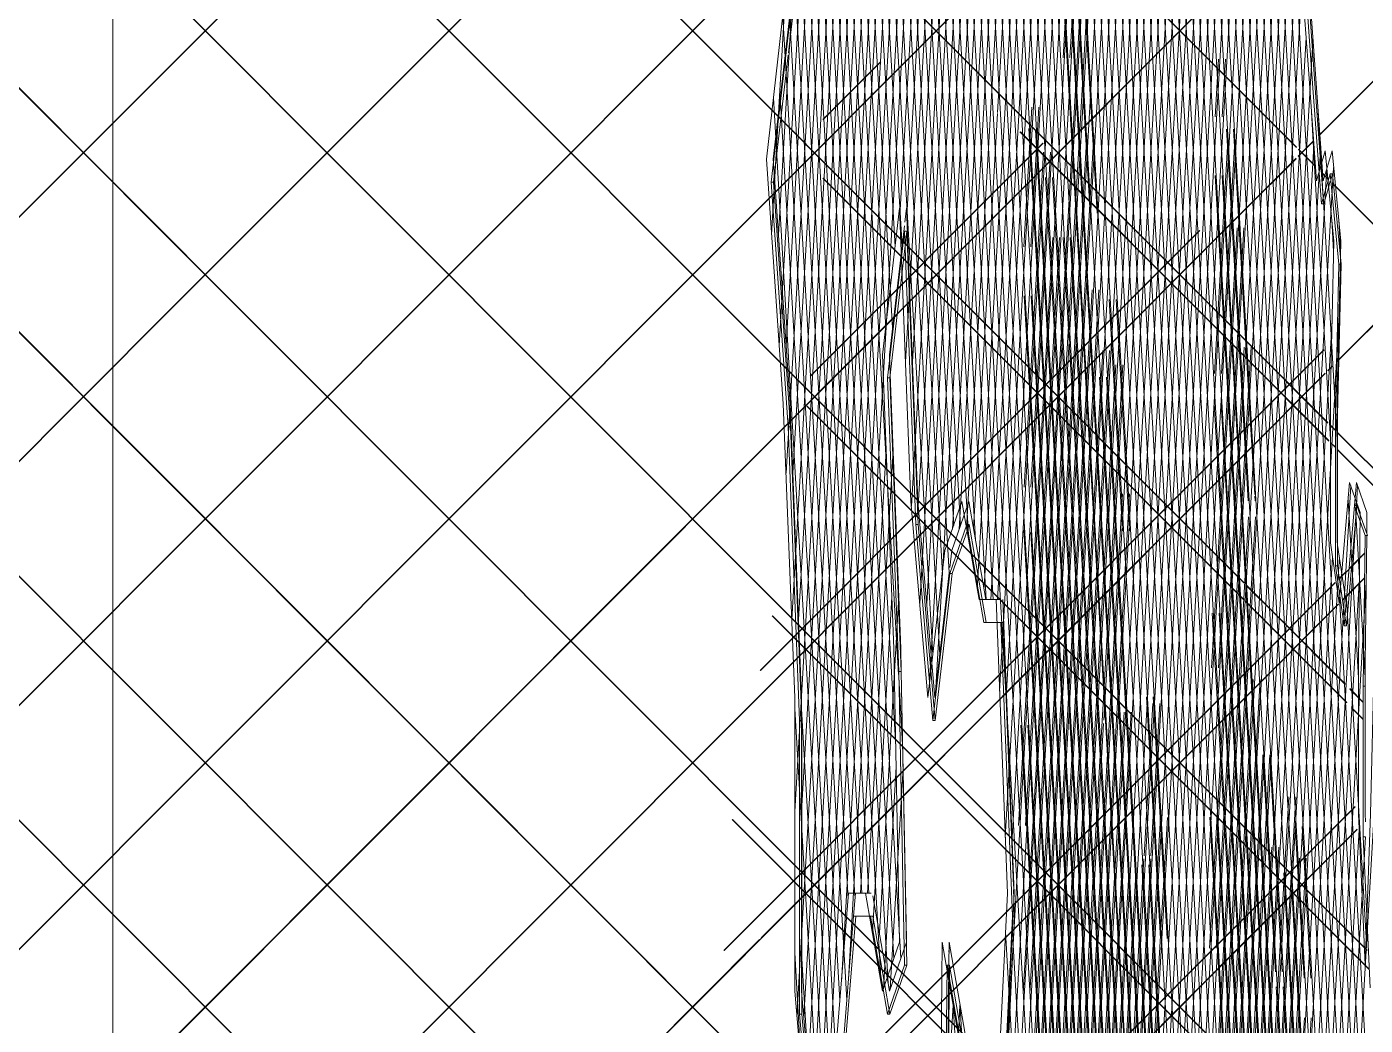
# Model space of a CAD drawing. Header units: millimetres. Extents: x -12186 to 152825, y -4386 to 9463.
# Drawn here: x 59021.7 to 59451.7, y 3471.9 to 3792.8 of the extents above; entities that cross this region are included whole.
import ezdxf

# ---------------------------------------------------------------- set-up
doc = ezdxf.new("R2010")
doc.units = ezdxf.units.MM
for name, color, linetype, lineweight in [('G-IMPT', 8, 'Continuous', 5), ('I-WALL', 2, 'Continuous', 9), ('L-PLNT', 71, 'Continuous', 5)]:
    doc.layers.add(name, color=color, linetype=linetype, lineweight=lineweight)

# ---------------------------------------------------------------- blocks, each defined once
blk = doc.blocks.new('SVA_Shades of Green Tree - Australian_Tree_based_on_Leopard_Tree_2901-V312-Section B-B')
at = {"layer": 'G-IMPT'}
for p, q in [((11892.36, 3776.79), (11917.87, 4217.26)), ((11894.57, 3776.79), (11920.08, 4217.26)), ((11829.19, 3722.32), (11804.81, 4143.44)), ((11831.41, 3722.32), (11807.45, 4136.05)), ((11831.27, 3764.88), (11809.85, 4134.69)), ((11830.48, 3659.89), (11803.59, 4124.18)), ((11833.48, 3764.88), (11812.81, 4121.95)), ((11849.27, 3689.28), (11824.86, 4110.89)), ((11791.48, 3486.78), (11827.26, 4104.59)), ((11851.49, 3689.28), (11827.44, 4104.59)), ((11841.34, 3747.92), (11820.96, 4099.69)), ((11835.81, 3764.88), (11816.62, 4096.26)), ((11843.55, 3747.92), (11823.46, 4094.88)), ((11808.02, 3732.16), (11828.82, 4091.37)), ((11673.97, 3780.61), (11367.11, 4087.99)), ((11674.1, 3780.61), (11367.24, 4087.99)), ((11810.24, 3732.16), (11830.75, 4086.33)), ((11838.03, 3764.88), (11819.26, 4088.87)), ((11902.98, 3781.46), (11885.18, 4088.84)), ((11905.19, 3781.46), (11887.39, 4088.84)), ((11809.84, 3685.11), (11831.93, 4066.51)), ((11852.53, 3711.44), (11832.06, 4064.99)), ((11812.05, 3685.11), (11833.93, 4062.88)), ((11811.7, 3638.77), (11834.65, 4035.14)), ((11813.91, 3638.77), (11836.66, 4031.52)), ((11636.52, 3739.7), (11349.04, 4027.67)), ((11636.65, 3739.7), (11349.17, 4027.67)), ((11900.81, 3740.55), (11884.13, 4028.51)), ((11903.02, 3740.55), (11886.34, 4028.51)), ((11814.42, 3607.41), (11838.18, 4017.63)), ((11858.96, 3678.78), (11839.34, 4017.63)), ((11817.4, 3580.4), (11842.29, 4010.17)), ((11826.89, 3784.48), (11839.97, 4010.23)), ((11861.18, 3678.78), (11841.98, 4010.23)), ((11819.62, 3580.4), (11844.29, 4006.54)), ((11854.75, 3711.44), (11837.73, 4005.2)), ((11809.11, 3253.11), (11075.7, 3987.75)), ((11809.24, 3253.11), (11075.83, 3987.75)), ((11832.63, 3764.88), (11845.01, 3978.8)), ((11834.84, 3764.88), (11847.02, 3975.18)), ((11918.52, 3770.94), (11717.26, 3972.55)), ((11918.65, 3770.94), (11717.38, 3972.55)), ((11917.87, 3759.65), (11905.49, 3973.39)), ((11922.91, 3755.36), (11935.11, 3966.01)), ((11925.13, 3755.36), (11937.32, 3966.01)), ((11939.21, 3704.79), (11924.44, 3959.85)), ((11941.43, 3704.79), (11926.69, 3959.24)), ((11852.31, 3712.59), (11866.31, 3954.34)), ((11854.52, 3712.59), (11868.52, 3954.34)), ((11887.41, 3253.11), (11193.42, 3948.26)), ((11887.54, 3253.11), (11193.55, 3948.26)), ((11837.17, 3764.88), (11847.9, 3950.17)), ((11915.36, 3253.95), (11875.1, 3949.1)), ((11917.57, 3253.95), (11877.32, 3949.1)), ((11839.41, 3765.28), (11849.82, 3945.13)), ((11870.14, 3721.07), (11857.25, 3943.59)), ((11872.36, 3721.07), (11859.47, 3943.59)), ((11906.28, 3253.95), (11866.27, 3944.79)), ((11908.49, 3253.95), (11868.48, 3944.79)), ((11806.11, 3493.43), (11780.06, 3943.32)), ((11908.48, 3310.43), (11283.01, 3936.95)), ((11908.61, 3310.43), (11283.14, 3936.95)), ((11916.58, 3311.28), (11880.3, 3937.79)), ((11918.8, 3311.28), (11882.51, 3937.79)), ((11824.06, 2911.2), (11883.35, 3934.85)), ((11773.25, 3602.31), (11792.03, 3926.58)), ((11773.65, 3649.36), (11789.69, 3926.41)), ((11774.22, 3540.58), (11796.59, 3926.89)), ((11774.94, 3474.62), (11801.14, 3927)), ((11775.47, 3602.31), (11794.25, 3926.73)), ((11776.43, 3540.58), (11798.81, 3927)), ((11777.15, 3474.62), (11803.35, 3927)), ((11777.67, 3443.26), (11805.68, 3927)), ((11781.1, 3424.09), (11810.22, 3927)), ((11783.31, 3424.09), (11812.44, 3927)), ((11789.22, 3485.91), (11814.76, 3927)), ((11803.46, 3696.02), (11790.12, 3926.44)), ((11805.68, 3696.02), (11792.33, 3926.6)), ((11806.49, 3722.16), (11794.64, 3926.76)), ((11818.63, 3591.01), (11799.17, 3927)), ((11809.64, 3784.48), (11801.39, 3927)), ((11821.66, 3617.14), (11803.71, 3927)), ((11823.86, 3617.43), (11805.93, 3927)), ((11825.31, 3632.53), (11808.26, 3927)), ((11827.52, 3632.53), (11810.47, 3927)), ((11828.27, 3659.89), (11812.8, 3927)), ((11840.97, 3752.04), (11851.3, 3930.57)), ((11920.08, 3759.65), (11910.39, 3927)), ((11769.27, 3690.41), (11782.91, 3925.94)), ((11771.43, 3649.36), (11787.47, 3926.26)), ((11771.48, 3690.41), (11785.13, 3926.1)), ((11808.33, 3493.43), (11783.28, 3925.97)), ((11806.72, 3561.44), (11785.6, 3926.13)), ((11807.59, 3584.64), (11787.8, 3926.28)), ((11869.83, 3779.95), (11878.25, 3925.33)), ((11872.05, 3779.95), (11880.47, 3925.33)), ((11837.21, 3059.77), (11886.94, 3918.57)), ((11839.43, 3059.77), (11889.16, 3918.57)), ((11868.86, 3135.75), (11914.16, 3917.98)), ((11185.67, 3234.79), (11866.87, 3917.14)), ((11185.67, 3234.92), (11866.75, 3917.14)), ((11528.46, 3735.14), (11702.28, 3909.26)), ((11528.59, 3735.14), (11702.41, 3909.26)), ((11918.52, 3692.51), (11702.27, 3909.13)), ((11918.65, 3692.51), (11702.4, 3909.13)), ((11894.54, 3735.99), (11904.62, 3910.1)), ((11896.75, 3735.99), (11906.84, 3910.1)), ((11917.87, 3681.22), (11904.62, 3909.97)), ((11920.08, 3681.22), (11906.83, 3909.97)), ((11938.62, 3674.73), (11925.13, 3907.84)), ((11886.57, 3363.06), (11917.87, 3903.55)), ((11802.04, 3485.37), (11778.12, 3898.43)), ((11804.25, 3485.37), (11780.33, 3898.43)), ((11843.18, 3752.04), (11851.59, 3897.32)), ((11871.08, 3135.75), (11915.27, 3898.86)), ((11910.82, 3253.95), (11873.52, 3898.03)), ((11850.71, 3214.4), (11890, 3892.84)), ((11873.51, 3569.93), (11892.21, 3892.84)), ((11391.05, 3362.21), (11918.52, 3890.57)), ((11391.18, 3362.21), (11918.65, 3890.57)), ((11843.72, 3721.24), (11853.29, 3886.36)), ((11845.94, 3721.24), (11855.48, 3886.04)), ((11855.82, 3694.77), (11866.02, 3870.92)), ((11858.03, 3694.77), (11868.23, 3870.92)), ((11901.73, 3253.95), (11866.05, 3870.13)), ((11922.91, 3676.93), (11934.01, 3868.66)), ((11925.13, 3676.93), (11936.23, 3868.66)), ((11903.95, 3253.95), (11868.69, 3862.88)), ((11888.78, 3363.06), (11917.71, 3862.61)), ((11826.28, 2911.2), (11880.91, 3854.6)), ((11842.15, 2988.13), (11892.36, 3855.22)), ((11844.36, 2988.13), (11894.57, 3855.22)), ((11867.28, 3692.03), (11857.7, 3857.45)), ((11869.5, 3692.03), (11860, 3856.08)), ((11913.03, 3253.95), (11878.18, 3855.74)), ((11795.82, 3514.38), (11776.3, 3851.38)), ((11798.03, 3514.38), (11778.51, 3851.38)), ((11918.52, 3614.09), (11694.81, 3838.17)), ((11918.65, 3614.09), (11694.94, 3838.17)), ((11917.87, 3602.8), (11904.19, 3839.02)), ((11920.08, 3602.8), (11906.4, 3839.02)), ((11922.91, 3750.99), (11917.87, 3838.08)), ((11925.13, 3750.99), (11920.08, 3838.08)), ((11917.87, 3746.69), (11922.91, 3833.78)), ((11920.08, 3746.69), (11925.13, 3833.78)), ((11779.88, 3443.26), (11802.37, 3831.57)), ((11808.71, 3722.16), (11802.37, 3831.64)), ((11846.48, 3690.44), (11854.54, 3829.66)), ((11864.42, 3662.99), (11854.67, 3831.31)), ((11866.64, 3662.99), (11856.99, 3829.55)), ((11933.36, 3648.89), (11922.91, 3829.42)), ((11935.58, 3648.89), (11925.13, 3829.42)), ((11859.33, 3676.95), (11867.93, 3825.53)), ((11861.54, 3676.95), (11870.15, 3825.53)), ((11891.11, 3363.06), (11917.87, 3825.12)), ((11893.32, 3363.06), (11920.08, 3825.12)), ((11923, 3600.12), (11936.03, 3825.1)), ((11573.8, 3702.13), (11693.07, 3821.6)), ((11573.93, 3702.13), (11693.2, 3821.6)), ((11791.38, 3512.55), (11773.45, 3822.25)), ((11793.54, 3513.54), (11775.74, 3820.88)), ((11848.7, 3690.44), (11856.29, 3821.52)), ((11897.17, 3702.97), (11904.09, 3822.44)), ((11899.38, 3702.97), (11906.3, 3822.44)), ((11925.22, 3600.12), (11938.12, 3822.95)), ((11869.14, 3732.85), (11864.21, 3817.93)), ((11871.36, 3732.85), (11866.43, 3817.93)), ((11469.34, 3362.21), (11918.52, 3812.14)), ((11469.47, 3362.21), (11918.65, 3812.14)), ((11599.06, 3698.79), (11490.9, 3807.14)), ((11599.19, 3698.79), (11491.03, 3807.14)), ((11860.46, 3782.82), (11861.91, 3808.01)), ((11862.67, 3782.82), (11864.13, 3808.01)), ((11898.63, 3699.64), (11892.36, 3807.98)), ((11900.85, 3699.64), (11894.57, 3807.98)), ((11766.79, 3726.05), (11771.28, 3803.55)), ((11906.11, 3016.06), (11860.58, 3802.25)), ((11908.32, 3016.06), (11862.8, 3802.25)), ((11770.57, 3797.46), (11765.11, 3750.28)), ((11772.79, 3797.46), (11767.32, 3750.28)), ((11769.01, 3726.05), (11773.26, 3799.47)), ((11847.58, 3482.09), (11865.9, 3798.48)), ((11849.8, 3482.09), (11868.12, 3798.48)), ((11788.73, 3479.88), (11770.42, 3796.11)), ((11790.94, 3480.03), (11772.71, 3794.75)), ((11929.25, 3629.51), (11938.51, 3789.38)), ((11940.54, 3786.18), (11940.72, 3789.38)), ((11942.59, 3757.82), (11973.69, 3788.98)), ((11942.6, 3757.7), (11973.7, 3788.85)), ((11931.46, 3629.51), (11940.54, 3786.18)), ((11918.52, 3535.66), (11673.97, 3780.61)), ((11918.65, 3535.66), (11674.1, 3780.61)), ((11783.24, 3763), (11801.74, 3781.53)), ((11783.37, 3763), (11801.87, 3781.53)), ((11820.84, 3591.01), (11809.65, 3784.29)), ((11816.64, 3607.41), (11826.85, 3783.81)), ((11917.87, 3524.37), (11902.98, 3781.46)), ((11920.08, 3524.37), (11905.19, 3781.46)), ((11909.32, 3763.84), (11910.39, 3782.38)), ((11911.53, 3763.84), (11912.6, 3782.38)), ((11844.62, 2952.49), (11892.36, 3776.79)), ((11846.84, 2952.49), (11894.57, 3776.79)), ((11862.55, 3654.2), (11869.83, 3779.95)), ((11864.77, 3654.2), (11872.05, 3779.95)), ((11786.08, 3447.21), (11767.39, 3769.98)), ((11769.68, 3768.61), (11769.6, 3769.98)), ((11788.29, 3447.36), (11769.68, 3768.61)), ((11935.46, 3753.97), (11918.52, 3770.94)), ((11935.47, 3754.1), (11918.65, 3770.94)), ((11828.86, 3699.83), (11832.63, 3764.88)), ((11829.45, 3631.68), (11837.17, 3764.88)), ((11831.07, 3699.83), (11834.84, 3764.88)), ((11867.7, 3135.75), (11831.27, 3764.88)), ((11831.67, 3631.68), (11839.38, 3764.88)), ((11845.83, 3551.7), (11833.48, 3764.88)), ((11872.24, 3135.75), (11835.81, 3764.88)), ((11874.46, 3135.75), (11838.03, 3764.88)), ((11847.86, 3722.1), (11850.45, 3766.95)), ((11850.07, 3722.1), (11852.67, 3766.95)), ((11942.01, 3734.84), (11940.24, 3765.41)), ((11944.05, 3737.96), (11942.46, 3765.41)), ((11918.52, 3687.04), (11846.6, 3759.07)), ((11918.65, 3687.04), (11846.73, 3759.07)), ((11889.36, 3069.95), (11849.4, 3760.11)), ((11891.58, 3069.95), (11851.64, 3759.65)), ((11917.87, 3675.75), (11912.99, 3759.92)), ((11920.08, 3675.75), (11915.21, 3759.92)), ((11922.91, 3672.56), (11917.87, 3759.65)), ((11925.13, 3672.56), (11920.08, 3759.65)), ((11779.21, 3680.54), (11853.95, 3755.4)), ((11779.34, 3680.54), (11854.07, 3755.4)), ((11849.78, 3441.62), (11868.1, 3758.01)), ((11851.99, 3441.62), (11870.32, 3758.01)), ((11909.08, 3681.38), (11913.42, 3756.24)), ((11911.3, 3681.38), (11915.63, 3756.24)), ((11917.87, 3668.26), (11922.91, 3755.36)), ((11920.08, 3668.26), (11925.13, 3755.36)), ((11935.98, 3751.21), (11940.82, 3756.05)), ((11935.98, 3751.07), (11940.82, 3755.93)), ((11943.24, 3754.53), (11943.06, 3751.33)), ((11765.11, 3750.28), (11770.57, 3671.65)), ((11767.32, 3750.28), (11767.41, 3749)), ((11832.86, 3612.08), (11840.97, 3752.04)), ((11835.11, 3612.69), (11843.18, 3752.04)), ((11847.93, 3644.89), (11854.16, 3752.54)), ((11850.14, 3644.89), (11856.37, 3752.54)), ((11918.52, 3733.71), (11935.32, 3750.55)), ((11918.65, 3733.71), (11935.32, 3750.41)), ((11929.8, 3632.09), (11922.91, 3750.99)), ((11932.01, 3632.09), (11925.13, 3750.99)), ((11941.22, 3748.33), (11936.05, 3753.51)), ((11941.23, 3748.2), (11936.05, 3753.38)), ((11943.06, 3751.33), (11938.62, 3674.73)), ((11876.79, 3135.75), (11841.34, 3747.92)), ((11879, 3135.75), (11843.55, 3747.92)), ((11894.72, 3347.04), (11917.87, 3746.69)), ((11896.94, 3347.04), (11920.08, 3746.69)), ((11924.34, 3387.9), (11945.17, 3747.59)), ((11945.74, 3743.81), (11943.44, 3746.11)), ((11945.71, 3743.71), (11943.45, 3745.97)), ((11947.16, 3743.74), (11947.38, 3747.59)), ((11918.52, 3608.61), (11783.24, 3744.12)), ((11918.65, 3608.61), (11783.37, 3744.12)), ((11893.19, 3082.33), (11854.85, 3744.34)), ((11895.4, 3082.33), (11857.07, 3744.34)), ((11917.87, 3597.32), (11909.32, 3744.96)), ((11920.04, 3598.12), (11911.53, 3744.96)), ((11926.55, 3387.9), (11947.16, 3743.74)), ((11977.33, 3712.16), (11947.31, 3742.24)), ((11977.33, 3712.03), (11947.32, 3742.09)), ((11918.52, 3457.23), (11636.52, 3739.7)), ((11918.65, 3457.23), (11636.65, 3739.7)), ((11917.87, 3445.94), (11900.81, 3740.55)), ((11920.08, 3445.94), (11903.02, 3740.55)), ((11944.23, 3734.84), (11944.05, 3737.96)), ((11232.82, 3438.88), (11528.59, 3735.14)), ((11232.82, 3439), (11528.46, 3735.14)), ((11531.65, 3346.19), (11918.52, 3733.71)), ((11531.78, 3346.19), (11918.65, 3733.71)), ((11802.46, 3687.37), (11807.93, 3734.55)), ((11807.93, 3734.55), (11811.57, 3640.19)), ((11859.78, 3135.75), (11894.54, 3735.99)), ((11861.99, 3135.75), (11896.75, 3735.99)), ((11946.34, 3660.18), (11942.01, 3734.84)), ((11948.55, 3660.18), (11944.23, 3734.84)), ((11947.38, 3720.56), (11946.78, 3730.87)), ((11949.6, 3720.56), (11949, 3730.87)), ((11763.08, 3585.95), (11904.27, 3727.38)), ((11763.21, 3585.95), (11904.4, 3727.38)), ((11846.17, 3536.16), (11857.11, 3725.13)), ((11848.39, 3536.16), (11859.33, 3725.13)), ((11903.02, 2990.97), (11860.51, 3725.13)), ((11905.24, 2990.97), (11862.72, 3725.13)), ((11908.15, 3586.79), (11916.34, 3728.22)), ((11910.36, 3586.79), (11918.55, 3728.22)), ((11835.77, 3608.74), (11829.19, 3722.32)), ((11837.98, 3608.74), (11831.41, 3722.32)), ((11837.21, 3608.74), (11843.72, 3721.24)), ((11839.42, 3608.74), (11845.94, 3721.24)), ((11890.87, 3363.06), (11870.14, 3721.07)), ((11893.09, 3363.06), (11872.36, 3721.07)), ((11948.55, 3675.45), (11949.56, 3718.91)), ((11841.86, 3532.23), (11852.31, 3712.59)), ((11844.08, 3532.23), (11854.52, 3712.59)), ((11880.43, 3229.7), (11852.53, 3711.44)), ((11882.64, 3229.7), (11854.75, 3711.44)), ((11949.08, 3685.9), (11977.28, 3714.15)), ((11949.08, 3685.77), (11977.29, 3714.02)), ((11842, 3228.78), (11869.76, 3708.28)), ((11844.21, 3228.78), (11871.98, 3708.28)), ((11887.18, 3029.2), (11847.97, 3706.3)), ((11889.4, 3029.2), (11850.18, 3706.3)), ((11864.32, 3135.75), (11897.17, 3702.97)), ((11866.53, 3135.75), (11899.38, 3702.97)), ((11879.59, 3630.85), (11875.29, 3705.13)), ((11881.8, 3630.85), (11877.5, 3705.13)), ((11944.94, 3605.89), (11939.21, 3704.79)), ((11947.15, 3605.89), (11941.43, 3704.79)), ((11164.4, 3291.91), (11573.93, 3702.13)), ((11164.48, 3292.12), (11573.8, 3702.13)), ((11918.52, 3378.8), (11599.06, 3698.79)), ((11918.65, 3378.8), (11599.19, 3698.79)), ((11824.89, 3631.33), (11828.86, 3699.83)), ((11827.11, 3631.33), (11831.07, 3699.83)), ((11917.26, 3377.94), (11898.63, 3699.64)), ((11919.48, 3377.94), (11900.85, 3699.64)), ((11928.2, 3376.13), (11946.87, 3698.54)), ((11947.67, 3674.14), (11949.09, 3698.54)), ((11810.05, 2904.55), (11855.82, 3694.77)), ((11812.27, 2904.55), (11858.03, 3694.77)), ((11840.04, 3579.28), (11846.48, 3690.44)), ((11842.26, 3579.28), (11848.7, 3690.44)), ((11886.33, 3363.06), (11867.28, 3692.03)), ((11888.55, 3363.06), (11869.5, 3692.03)), ((11917.87, 3676.2), (11918.66, 3689.85)), ((11945.54, 3665.45), (11918.52, 3692.51)), ((11945.53, 3665.58), (11918.65, 3692.51)), ((11920.08, 3676.2), (11920.87, 3689.85)), ((11806.11, 3593.02), (11802.46, 3687.37)), ((11844.95, 3201.28), (11873.18, 3688.79)), ((11847.16, 3201.28), (11875.39, 3688.79)), ((11879.55, 3166.46), (11849.27, 3689.28)), ((11881.76, 3166.46), (11851.49, 3689.28)), ((11918.52, 3663.22), (11944.26, 3689.01)), ((11945.84, 3659.67), (11918.52, 3687.04)), ((11918.65, 3663.22), (11944.32, 3688.94)), ((11945.84, 3659.8), (11918.65, 3687.04)), ((11846.54, 3150.36), (11877.45, 3684.14)), ((11848.75, 3150.36), (11879.67, 3684.14)), ((11933.43, 3412.42), (11917.87, 3681.22)), ((11918.52, 3655.28), (11944.7, 3681.51)), ((11918.65, 3655.28), (11944.71, 3681.39)), ((11935.65, 3412.42), (11920.08, 3681.22)), ((11945.51, 3682.32), (11946.89, 3683.71)), ((11945.51, 3682.2), (11946.9, 3683.59)), ((11808.32, 3593.02), (11804.92, 3681.06)), ((11820.83, 3012.13), (11859.33, 3676.95)), ((11823.09, 3013), (11861.54, 3676.95)), ((11881.31, 3292.94), (11858.96, 3678.78)), ((11883.52, 3292.94), (11861.18, 3678.78)), ((11917.39, 2899.72), (11872.19, 3680.25)), ((11919.6, 2899.72), (11874.4, 3680.25)), ((11917.87, 3589.83), (11922.91, 3676.93)), ((11920.08, 3589.83), (11925.13, 3676.93)), ((11907.47, 3496.75), (11917.87, 3676.2)), ((11909.69, 3496.75), (11920.08, 3676.2)), ((11919.91, 3640.49), (11917.87, 3675.75)), ((11922.01, 3642.45), (11920.08, 3675.75)), ((11938.62, 3674.73), (11922.69, 3399.66)), ((11930.41, 3376.13), (11947.61, 3672.98)), ((11944.73, 3569.29), (11938.62, 3674.73)), ((11948.55, 3627.01), (11948.55, 3675.45)), ((11770.57, 3671.65), (11774.22, 3577.29)), ((11918.52, 3530.18), (11778.08, 3670.86)), ((11918.65, 3530.18), (11778.2, 3670.86)), ((11917.87, 3518.89), (11909.02, 3671.7)), ((11920.08, 3518.89), (11911.23, 3671.7)), ((11926.23, 3615.29), (11922.91, 3672.56)), ((11928.44, 3615.29), (11925.13, 3672.56)), ((11896.9, 3306.13), (11917.87, 3668.26)), ((11899.11, 3306.13), (11920.08, 3668.26)), ((11947.93, 3663.18), (11946.18, 3664.94)), ((11947.93, 3663.05), (11946.19, 3664.8)), ((11751.48, 3495.91), (11918.52, 3663.22)), ((11751.61, 3495.91), (11918.65, 3663.22)), ((11830.12, 3627.83), (11828.27, 3659.89)), ((11832.34, 3627.83), (11830.48, 3659.89)), ((11882.19, 3356.19), (11864.42, 3662.99)), ((11884.4, 3356.19), (11866.64, 3662.99)), ((11978.43, 3632.63), (11948.67, 3662.44)), ((11978.43, 3632.51), (11948.67, 3662.31)), ((11795.41, 3514.38), (11803.65, 3656.65)), ((11805.76, 3654.92), (11805.86, 3656.65)), ((11947.93, 3657.7), (11946.4, 3659.24)), ((11947.93, 3657.57), (11946.41, 3659.1)), ((11965.96, 3639.65), (11948.67, 3656.96)), ((11965.83, 3639.65), (11948.67, 3656.84)), ((11569.23, 3305.28), (11918.65, 3655.28)), ((11763.49, 3500), (11918.52, 3655.28)), ((11797.62, 3514.38), (11805.76, 3654.92)), ((11821.48, 2944.91), (11862.55, 3654.2)), ((11823.69, 2944.91), (11864.77, 3654.2)), ((11940.09, 3532.68), (11933.36, 3648.89)), ((11942.31, 3532.68), (11935.58, 3648.89)), ((11848.74, 3109.89), (11879.59, 3642.67)), ((11873.51, 3499.44), (11881.8, 3642.67)), ((11927.71, 3210.88), (11952.87, 3645.34)), ((11954.72, 3638.99), (11955.09, 3645.34)), ((11811.57, 3640.19), (11817.04, 3577.29)), ((11822.51, 3624.47), (11827.97, 3640.19)), ((11827.97, 3640.19), (11833.44, 3608.74)), ((11922.12, 3640.49), (11922.04, 3641.96)), ((11929.93, 3210.88), (11954.72, 3638.99)), ((11954.08, 3638.99), (11951.36, 3607.64)), ((11955.32, 3583.54), (11952.01, 3640.64)), ((11954.32, 3638.99), (11954.22, 3640.64)), ((11957.53, 3583.54), (11954.36, 3638.25)), ((11917.87, 3597.77), (11920.04, 3635.3)), ((11920.08, 3597.77), (11922.25, 3635.3)), ((11884.78, 2992.21), (11847.79, 3631.07)), ((11887, 2992.21), (11850.05, 3630.27)), ((11937.93, 3491.72), (11929.8, 3632.09)), ((11940.14, 3491.72), (11932.01, 3632.09)), ((11917.87, 3432.98), (11929.25, 3629.51)), ((11920.08, 3432.98), (11931.46, 3629.51)), ((11951.36, 3607.64), (11948.67, 3626.2)), ((11957.53, 3588.26), (11958.01, 3629.31)), ((11817.04, 3577.29), (11822.51, 3624.47)), ((11924.22, 3228.97), (11947, 3622.4)), ((11948.95, 3617.7), (11949.22, 3622.4)), ((11952.33, 3618.53), (11957.41, 3623.62)), ((11952.34, 3618.67), (11957.41, 3623.75)), ((11926.43, 3228.97), (11948.95, 3617.7)), ((11949.25, 3615.58), (11951.52, 3617.85)), ((11949.27, 3615.47), (11952.33, 3618.53)), ((11918.52, 3584.8), (11947.87, 3614.19)), ((11918.65, 3584.8), (11947.86, 3614.06)), ((11928.91, 3603.68), (11919.31, 3613.29)), ((11951.08, 3581.6), (11919.32, 3613.41)), ((11935.78, 3450.28), (11926.23, 3615.29)), ((11928.07, 3138.61), (11955.62, 3614.3)), ((11938, 3450.28), (11928.44, 3615.29)), ((11930.29, 3138.61), (11957.83, 3614.3)), ((11951.57, 3609.83), (11957.31, 3615.59)), ((11951.58, 3609.98), (11957.32, 3615.72)), ((11799.21, 3501.62), (11805.47, 3609.6)), ((11807.58, 3607.87), (11807.68, 3609.6)), ((11833.44, 3608.74), (11838.91, 3608.74)), ((11838.91, 3608.74), (11842.55, 3514.38)), ((11951.58, 3575.49), (11918.85, 3608.28)), ((11951.57, 3575.63), (11918.86, 3608.4)), ((11969.96, 3252.18), (11949.28, 3609.27)), ((11950.26, 3608.65), (11951.58, 3609.98)), ((11950.27, 3608.54), (11951.57, 3609.83)), ((11957.82, 3500.15), (11951.51, 3609.12)), ((11801.43, 3501.62), (11807.58, 3607.87)), ((11917.87, 3440.46), (11908.37, 3604.39)), ((11920.08, 3440.46), (11910.59, 3604.39)), ((11918.52, 3576.86), (11948.95, 3607.34)), ((11918.65, 3576.86), (11948.96, 3607.22)), ((11967.5, 3216.24), (11944.94, 3605.89)), ((11969.72, 3216.24), (11947.15, 3605.89)), ((11918.52, 3451.75), (11766.98, 3603.54)), ((11918.65, 3451.75), (11767.11, 3603.54)), ((11931.08, 3374.56), (11917.87, 3602.8)), ((11917.87, 3511.41), (11923, 3600.12)), ((11933.3, 3374.56), (11920.08, 3602.8)), ((11920.08, 3511.41), (11925.22, 3600.12)), ((11951.09, 3581.46), (11929.45, 3603.14)), ((11882.52, 2987.32), (11917.81, 3596.72)), ((11884.73, 2987.32), (11920.08, 3597.77)), ((11948.8, 3063.15), (11917.87, 3597.32)), ((11951.02, 3063.15), (11920.08, 3597.32)), ((11807.93, 3498.66), (11806.11, 3593.02)), ((11808.46, 3585.62), (11808.32, 3593.02)), ((11899.07, 3265.22), (11917.87, 3589.83)), ((11901.28, 3265.22), (11920.08, 3589.83)), ((11946.71, 3303.54), (11963.19, 3588.2)), ((11957.53, 3539.82), (11957.53, 3588.26)), ((11321.21, 2986.48), (11918.52, 3584.8)), ((11321.34, 2986.48), (11918.65, 3584.8)), ((11808.89, 3562.07), (11807.64, 3583.75)), ((11810.13, 3499.44), (11808.46, 3585.62)), ((11917.87, 3519.35), (11921.55, 3583)), ((11920.08, 3519.35), (11923.77, 3583)), ((11956.91, 3575.76), (11952.57, 3580.11)), ((11956.91, 3575.63), (11952.58, 3579.97)), ((11606.56, 3264.37), (11918.52, 3576.86)), ((11606.69, 3264.37), (11918.65, 3576.86)), ((11774.22, 3577.29), (11774.22, 3482.93)), ((11886.48, 3526.41), (11889.31, 3575.3)), ((11891.72, 3499.81), (11887.22, 3577.48)), ((11888.7, 3526.41), (11891.53, 3575.3)), ((11893.94, 3499.81), (11889.44, 3577.48)), ((11956.91, 3570.28), (11953.12, 3574.08)), ((11956.91, 3570.15), (11953.13, 3573.94)), ((11782.62, 3428.48), (11774.22, 3573.63)), ((11784.84, 3428.48), (11776.43, 3573.63)), ((11851.43, 3077.97), (11880.07, 3572.56)), ((11853.64, 3077.97), (11882.29, 3572.56)), ((11842.95, 3042.22), (11873.45, 3568.92)), ((11881.08, 2977.69), (11846.87, 3568.41)), ((11883.3, 2977.69), (11849.09, 3568.41)), ((11964.32, 3192.72), (11942.52, 3569.29)), ((11966.54, 3192.72), (11944.73, 3569.29)), ((11917.87, 3440.92), (11924.7, 3558.85)), ((11920.08, 3440.92), (11926.91, 3558.85)), ((11928.68, 3489.04), (11924.64, 3558.85)), ((11930.89, 3489.04), (11926.85, 3558.85)), ((11802.71, 3483.66), (11806.84, 3554.93)), ((11804.93, 3483.66), (11809.04, 3554.62)), ((11869.92, 3135.75), (11845.83, 3551.61)), ((11917.87, 3284.06), (11933, 3545.32)), ((11924.3, 3356.92), (11935.21, 3545.32)), ((11918.52, 3506.37), (11954.33, 3542.24)), ((11918.65, 3506.37), (11954.34, 3542.12)), ((11957.65, 3537.27), (11957.53, 3539.82)), ((11918.52, 3373.32), (11754.11, 3538.01)), ((11918.65, 3373.32), (11754.24, 3538.01)), ((11861.42, 3015.21), (11891.74, 3538.7)), ((11863.64, 3015.21), (11893.95, 3538.7)), ((11917.87, 3362.03), (11907.63, 3538.85)), ((11920.08, 3362.03), (11909.84, 3538.85)), ((11958.17, 3495.94), (11918.52, 3535.66)), ((11958.16, 3496.08), (11918.65, 3535.66)), ((11937.88, 3487.07), (11935.05, 3535.82)), ((11940.09, 3487.07), (11937.27, 3535.82)), ((11919.53, 3499.44), (11954.94, 3534.91)), ((11919.66, 3499.44), (11954.95, 3534.79)), ((11927.17, 3044.6), (11955.55, 3534.73)), ((11929.38, 3044.6), (11957.63, 3532.43)), ((11961.14, 3169.2), (11940.09, 3532.68)), ((11960.69, 3215.2), (11942.31, 3532.68)), ((11917.87, 3362.49), (11927.52, 3529.14)), ((11958.66, 3489.97), (11918.52, 3530.18)), ((11958.65, 3490.11), (11918.65, 3530.18)), ((11920.08, 3362.49), (11929.73, 3529.14)), ((11855.76, 3074.25), (11881.71, 3522.38)), ((11857.97, 3074.25), (11883.92, 3522.38)), ((11859.79, 3065.4), (11886.43, 3525.45)), ((11862, 3065.4), (11888.64, 3525.45)), ((11917.87, 2969.89), (11885.81, 3523.45)), ((11920.08, 2969.89), (11888.02, 3523.45)), ((11917.87, 3205.63), (11936.4, 3525.66)), ((11926.08, 3382.6), (11917.87, 3524.37)), ((11920.08, 3205.63), (11938.61, 3525.66)), ((11928.29, 3382.6), (11920.08, 3524.37)), ((11892.41, 3079.82), (11917.87, 3519.35)), ((11894.63, 3079.82), (11920.08, 3519.35)), ((11947.94, 2999.67), (11917.87, 3518.89)), ((11950.15, 2999.67), (11920.08, 3518.89)), ((11938.22, 3402.76), (11931.38, 3520.87)), ((11940.43, 3402.76), (11933.59, 3520.87)), ((11785.15, 3435.75), (11791.53, 3514.38)), ((11791.53, 3514.38), (11797, 3514.38)), ((11797, 3514.38), (11802.46, 3482.93)), ((11842.55, 3514.38), (11838, 3420.02)), ((11902.96, 3253.95), (11917.87, 3511.41)), ((11905.17, 3253.95), (11920.08, 3511.41)), ((11491.85, 3078.98), (11918.52, 3506.37)), ((11491.98, 3078.98), (11918.65, 3506.37)), ((11787.37, 3435.75), (11793.14, 3506.99)), ((11863.16, 3135.75), (11841.95, 3501.98)), ((11844.26, 3500.46), (11844.17, 3501.98)), ((11569.11, 3305.28), (11762.93, 3499.44)), ((11673.61, 3253.11), (11919.53, 3499.44)), ((11673.74, 3253.11), (11919.66, 3499.44)), ((11802.46, 3482.93), (11807.93, 3498.66)), ((11810.14, 3498.66), (11810.13, 3499.44)), ((11821.6, 3498.66), (11820.68, 3404.3)), ((11821.56, 3495.45), (11821.71, 3497.99)), ((11827.06, 3467.2), (11821.6, 3498.66)), ((11823.81, 3498.66), (11823.74, 3491.26)), ((11823.78, 3495.45), (11823.93, 3497.99)), ((11829.28, 3467.2), (11823.81, 3498.66)), ((11865.38, 3135.75), (11844.31, 3499.44)), ((11850.95, 3109.89), (11873.51, 3499.44)), ((11776.35, 3458.43), (11774.22, 3495.2)), ((11778.56, 3458.43), (11776.43, 3495.2)), ((11957.96, 3145.68), (11937.93, 3491.72)), ((11960.18, 3145.68), (11940.14, 3491.72)), ((11938.47, 3320.01), (11928.96, 3484.28)), ((11940.68, 3320.01), (11931.17, 3484.28)), ((11774.22, 3482.93), (11779.68, 3420.02)), ((11807.56, 3175.21), (11825.12, 3478.39)), ((11854.11, 2978.29), (11825.17, 3478.1)), ((11827.04, 3473.35), (11827.33, 3478.39)), ((11827.97, 3468.03), (11827.38, 3478.1)), ((11809.78, 3175.21), (11827.04, 3473.35)), ((11917.87, 3127.2), (11937.97, 3474.33)), ((11920.08, 3127.2), (11940.18, 3474.33))]:
    blk.add_line(p, q, dxfattribs=at)
at = {"layer": 'G-IMPT', "flags": 128}
for points in [[(11960.93, 3452.63), (11962.05, 3501.07), (11964.86, 3530.14), (11965.98, 3578.57), (11963.17, 3588.26), (11960.37, 3588.26), (11959.25, 3539.82), (11957.56, 3491.38), (11955.32, 3539.82), (11955.32, 3588.26), (11955.88, 3636.7), (11952.51, 3646.39), (11949.14, 3607.64), (11946.34, 3627.01), (11946.34, 3675.45), (11947.46, 3723.89), (11944.65, 3752.95), (11941.85, 3743.27), (11939.04, 3782.02), (11936.23, 3820.77)], [(11941.03, 3754.53), (11936.41, 3674.73), (11922.91, 3907.84)], [(11949.56, 3718.91), (11949.67, 3723.89), (11946.87, 3752.95), (11944.06, 3743.27), (11941.25, 3782.02), (11938.45, 3820.77), (11936.32, 3866.66)], [(11767.41, 3749), (11772.79, 3671.65), (11776.43, 3577.29), (11776.43, 3482.93), (11781.9, 3420.02), (11787.34, 3435.68)], [(11809.62, 3730.01), (11810.14, 3734.55), (11813.79, 3640.19), (11819.25, 3577.29), (11823.9, 3617.37)], [(11804.92, 3681.06), (11804.68, 3687.37), (11809.48, 3728.81)], [(11942.52, 3569.29), (11936.41, 3674.73), (11920.48, 3399.66)], [(11958.01, 3629.87), (11958.09, 3636.7), (11954.72, 3646.39), (11954.08, 3638.99)], [(11829.7, 3638.79), (11830.19, 3640.19), (11835.65, 3608.74), (11840.45, 3608.74)], [(11824.09, 3619.02), (11824.72, 3624.47), (11829.47, 3638.14)], [(11841.12, 3608.74), (11844.77, 3514.38), (11840.21, 3420.02)], [(11793.14, 3506.99), (11793.74, 3514.38), (11798.82, 3514.38)], [(11799.35, 3513.57), (11804.68, 3482.93), (11810.12, 3498.59)], [(11823.74, 3491.26), (11822.9, 3404.3), (11822.32, 3400.96)]]:
    blk.add_lwpolyline(points, dxfattribs=at)
at = {"layer": 'L-PLNT'}
for p, q in [((11777.63, 3837.24), (11772.17, 3790.06)), ((11772.91, 3790.06), (11777.85, 3832.71)), ((11940.63, 3774.62), (11937.83, 3813.37)), ((11938.57, 3813.37), (11941.37, 3774.62)), ((11772.17, 3790.06), (11766.7, 3742.89)), ((11772.26, 3784.48), (11772.91, 3790.06)), ((11767.44, 3742.89), (11772.17, 3783.69)), ((11943.44, 3735.87), (11940.63, 3774.62)), ((11941.37, 3774.62), (11944.03, 3737.91)), ((11766.7, 3742.89), (11772.17, 3664.25)), ((11766.7, 3742.89), (11767.44, 3742.89)), ((11772.91, 3664.25), (11767.44, 3742.89)), ((11946.25, 3745.56), (11944.84, 3740.72)), ((11945.58, 3740.72), (11946.3, 3743.19)), ((11949.05, 3716.5), (11946.25, 3745.56)), ((11946.25, 3745.56), (11946.99, 3745.56)), ((11946.43, 3743.65), (11946.99, 3745.56)), ((11946.99, 3745.56), (11949.79, 3716.5)), ((11944.84, 3740.72), (11943.44, 3735.87)), ((11944.03, 3737.91), (11944.18, 3735.87)), ((11944.18, 3735.87), (11945.58, 3740.72)), ((11943.44, 3735.87), (11944.18, 3735.87)), ((11804.06, 3679.98), (11809.52, 3727.16)), ((11809.52, 3727.16), (11813.17, 3632.8)), ((11809.52, 3727.16), (11810.26, 3727.16)), ((11810.26, 3727.16), (11809.71, 3722.38)), ((11813.91, 3632.8), (11810.26, 3727.16)), ((11809.71, 3722.38), (11804.79, 3679.98)), ((11947.93, 3668.06), (11949.05, 3716.5)), ((11949.79, 3716.5), (11948.67, 3668.06)), ((11949.05, 3716.5), (11949.79, 3716.5)), ((11807.7, 3585.62), (11804.06, 3679.98)), ((11804.06, 3679.98), (11804.79, 3679.98)), ((11804.79, 3679.98), (11808.44, 3585.62)), ((11772.17, 3664.25), (11775.81, 3569.89)), ((11772.17, 3664.25), (11772.91, 3664.25)), ((11776.55, 3569.89), (11772.91, 3664.25)), ((11947.93, 3619.62), (11947.93, 3668.06)), ((11947.93, 3668.06), (11948.67, 3668.06)), ((11948.67, 3668.06), (11948.67, 3619.62)), ((11954.1, 3638.99), (11950.74, 3600.24)), ((11951.48, 3600.24), (11954.84, 3638.99)), ((11957.47, 3629.31), (11954.1, 3638.99)), ((11954.1, 3638.99), (11954.84, 3638.99)), ((11954.84, 3638.99), (11958.21, 3629.31)), ((11813.17, 3632.8), (11818.63, 3569.89)), ((11813.17, 3632.8), (11813.91, 3632.8)), ((11819.37, 3569.89), (11813.91, 3632.8)), ((11824.1, 3617.07), (11829.57, 3632.8)), ((11829.81, 3631.38), (11824.84, 3617.07)), ((11829.57, 3632.8), (11835.03, 3601.35)), ((11829.57, 3632.8), (11830.31, 3632.8)), ((11830.31, 3632.8), (11829.81, 3631.38)), ((11835.77, 3601.35), (11830.31, 3632.8)), ((11956.91, 3580.87), (11957.47, 3629.31)), ((11957.47, 3629.31), (11958.21, 3629.31)), ((11818.63, 3569.89), (11824.1, 3617.07)), ((11824.84, 3617.07), (11819.37, 3569.89)), ((11824.1, 3617.07), (11824.84, 3617.07)), ((11950.74, 3600.24), (11947.93, 3619.62)), ((11947.93, 3619.62), (11948.67, 3619.62)), ((11948.67, 3619.62), (11951.01, 3603.43)), ((11835.03, 3601.35), (11840.5, 3601.35)), ((11835.03, 3601.35), (11835.77, 3601.35)), ((11840.5, 3601.35), (11835.77, 3601.35)), ((11840.5, 3601.35), (11844.15, 3506.99)), ((11840.5, 3601.35), (11841.24, 3601.35)), ((11844.51, 3516.67), (11841.24, 3601.35)), ((11950.74, 3600.24), (11951.48, 3600.24)), ((11951.01, 3603.43), (11951.48, 3600.24)), ((11809.52, 3491.26), (11807.7, 3585.62)), ((11807.7, 3585.62), (11808.44, 3585.62)), ((11808.44, 3585.62), (11810.26, 3491.26)), ((11956.91, 3532.43), (11956.91, 3580.87)), ((11956.91, 3580.87), (11957.65, 3580.87)), ((11775.81, 3569.89), (11775.81, 3475.54)), ((11775.81, 3569.89), (11776.55, 3569.89)), ((11776.55, 3475.54), (11776.55, 3569.89)), ((11818.63, 3569.89), (11819.37, 3569.89)), ((11959.16, 3483.99), (11956.91, 3532.43)), ((11956.91, 3532.43), (11957.65, 3532.43)), ((11844.88, 3506.99), (11844.55, 3515.52)), ((11786.75, 3428.36), (11793.12, 3506.99)), ((11793.86, 3506.99), (11787.48, 3428.36)), ((11793.12, 3506.99), (11798.59, 3506.99)), ((11793.12, 3506.99), (11793.86, 3506.99)), ((11798.59, 3506.99), (11793.86, 3506.99)), ((11798.59, 3506.99), (11804.06, 3475.54)), ((11798.59, 3506.99), (11799.33, 3506.99)), ((11804.79, 3475.54), (11799.33, 3506.99)), ((11844.15, 3506.99), (11839.59, 3412.63)), ((11840.33, 3412.63), (11844.88, 3506.99)), ((11844.15, 3506.99), (11844.88, 3506.99)), ((11804.06, 3475.54), (11809.52, 3491.26)), ((11810.26, 3491.26), (11804.79, 3475.54)), ((11809.52, 3491.26), (11810.26, 3491.26)), ((11823.19, 3491.26), (11822.28, 3396.9)), ((11823.03, 3397.9), (11823.93, 3491.26)), ((11828.66, 3459.81), (11823.19, 3491.26)), ((11823.19, 3491.26), (11823.93, 3491.26)), ((11823.93, 3491.26), (11829.39, 3459.81)), ((11775.81, 3475.54), (11781.28, 3412.63)), ((11775.81, 3475.54), (11776.55, 3475.54)), ((11782.02, 3412.63), (11776.55, 3475.54)), ((11804.06, 3475.54), (11804.79, 3475.54))]:
    blk.add_line(p, q, dxfattribs=at)

msp = doc.modelspace()

# ---------------------------------------------------------------- linework, layer by layer
at = {"layer": 'I-WALL'}
msp.add_line((59049.36, 3972.34), (59049.36, 2772.34), dxfattribs=at)

# ---------------------------------------------------------------- block references
at = {"layer": 'L-PLNT'}
msp.add_blockref('SVA_Shades of Green Tree - Australian_Tree_based_on_Leopard_Tree_2901-V312-Section B-B', (47494.18, 0), dxfattribs=at)

doc.saveas('drawing.dxf')
